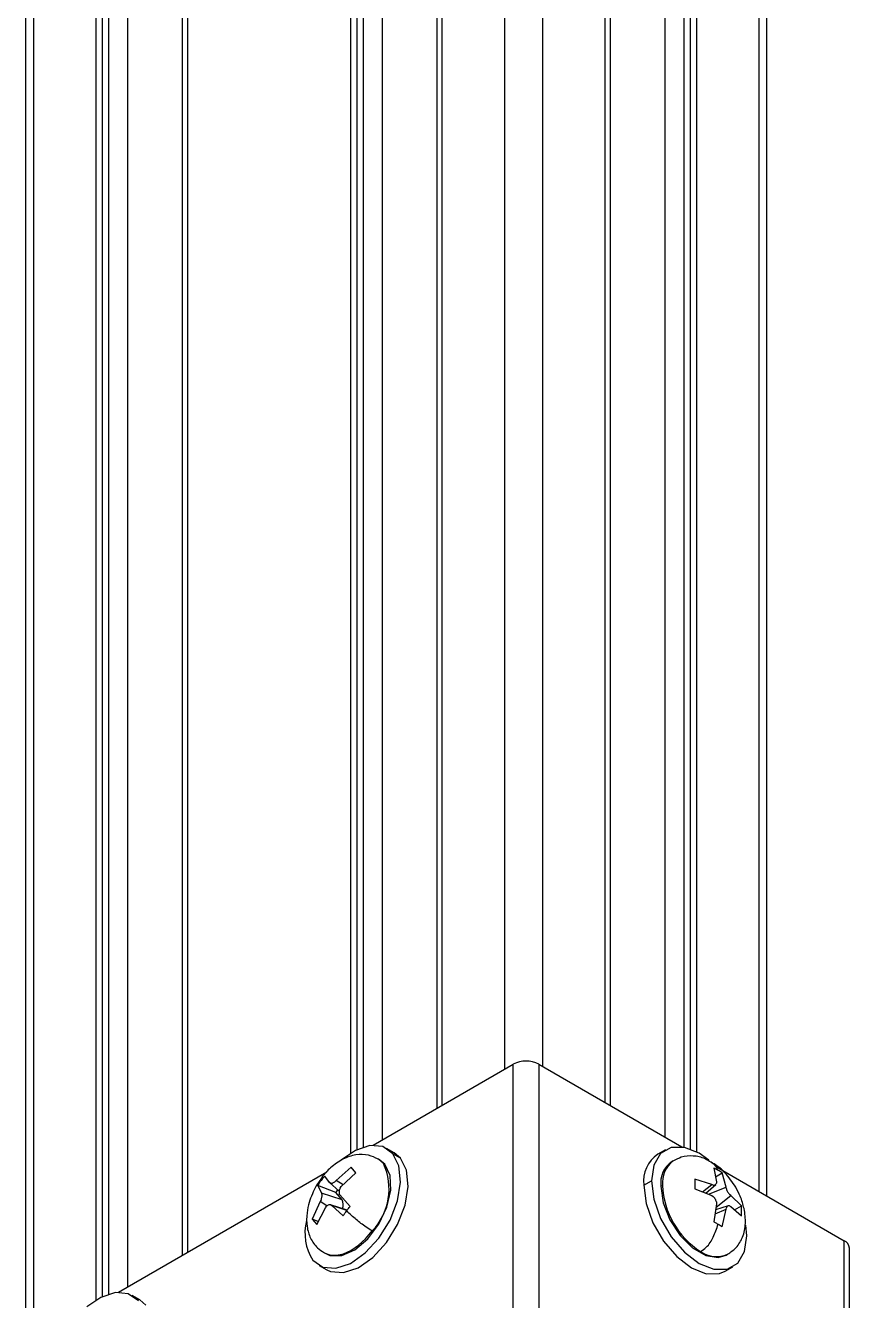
# Model space of a CAD drawing. Header units: millimetres. Extents: x 1258 to 2922, y -135 to 1239.
# Drawn here: x 1671.77 to 1694.66, y 108.36 to 143.76 of the extents above; entities that cross this region are included whole.
import ezdxf

# ---------------------------------------------------------------- set-up
doc = ezdxf.new("R2010")
doc.units = ezdxf.units.MM
doc.header["$LTSCALE"] = 6

msp = doc.modelspace()

# ---------------------------------------------------------------- linework, layer by layer
at = {"color": 8, "linetype": 'Continuous', "lineweight": 25}
for p, q in [((1685.076, 175.083), (1685.076, 114.782)), ((1686.136, 174.838), (1686.136, 114.863)), ((1692.147, 171.369), (1692.147, 111.393)), ((1671.994, 167.531), (1671.994, 107.23)), ((1679.995, 111.763), (1679.985, 111.694)), ((1680.598, 111.578), (1680.403, 111.701)), ((1690.577, 111.383), (1690.836, 111.585)), ((1690.75, 111.314), (1691.233, 111.509)), ((1690.955, 110.958), (1691.366, 111.279)), ((1680.149, 110.99), (1679.959, 111.111)), ((1680.702, 110.862), (1680.287, 111)), ((1690.928, 110.774), (1691.233, 110.897)), ((1694.516, 103.248), (1694.516, 110.026))]:
    msp.add_line(p, q, dxfattribs=at)
at = {"color": 7, "linetype": 'Continuous', "lineweight": 25}
for p, q in [((1683.343, 174.083), (1683.343, 113.781)), ((1687.869, 173.838), (1687.869, 113.863)), ((1688.014, 173.755), (1688.014, 113.779)), ((1681.682, 173.124), (1681.682, 112.822)), ((1683.198, 173.175), (1683.198, 113.698)), ((1681.151, 172.818), (1681.151, 112.624)), ((1689.531, 172.879), (1689.531, 112.904)), ((1680.798, 172.614), (1680.798, 112.453)), ((1680.975, 172.716), (1680.975, 112.552)), ((1690.061, 172.573), (1690.061, 112.619)), ((1690.238, 172.471), (1690.238, 112.571)), ((1690.414, 172.369), (1690.414, 112.493)), ((1692.367, 111.267), (1692.367, 171.242)), ((1676.272, 170.001), (1676.272, 109.699)), ((1674.611, 169.042), (1674.611, 108.74)), ((1676.127, 169.093), (1676.127, 109.616)), ((1673.727, 168.532), (1673.727, 108.371)), ((1673.904, 168.634), (1673.904, 108.47)), ((1674.08, 168.736), (1674.08, 108.542)), ((1671.775, 167.405), (1671.775, 107.103)), ((1681.428, 112.676), (1685.323, 114.924)), ((1685.323, 105.942), (1685.323, 114.924)), ((1686.03, 114.924), (1686.03, 105.942)), ((1686.03, 114.924), (1690.009, 112.627)), ((1682.018, 112.466), (1681.806, 112.588)), ((1681.618, 112.264), (1681.577, 112.288)), ((1681.758, 112.146), (1681.618, 112.264)), ((1682.192, 112.319), (1681.98, 112.441)), ((1682.192, 112.319), (1682.018, 112.466)), ((1689.548, 112.548), (1689.336, 112.425)), ((1689.777, 112.247), (1689.735, 112.223)), ((1674.357, 108.594), (1680.149, 111.937)), ((1680.821, 112.065), (1680.403, 111.701)), ((1680.547, 111.529), (1680.947, 111.913)), ((1680.947, 111.913), (1680.821, 112.065)), ((1681.758, 112.146), (1681.716, 112.17)), ((1690.895, 112.042), (1690.969, 111.662)), ((1690.961, 112.078), (1690.922, 112.117)), ((1690.942, 111.8), (1691.128, 111.907)), ((1690.966, 112.075), (1694.516, 110.026)), ((1691.233, 111.509), (1691.128, 111.907)), ((1679.994, 111.763), (1679.852, 111.552)), ((1679.892, 111.561), (1679.998, 111.346)), ((1680.397, 111.36), (1679.892, 111.561)), ((1680.219, 111.64), (1680.087, 111.82)), ((1680.218, 111.64), (1680.485, 111.397)), ((1680.243, 111.624), (1680.219, 111.64)), ((1680.403, 111.701), (1680.364, 111.664)), ((1680.515, 111.483), (1680.547, 111.529)), ((1688.947, 111.567), (1689.159, 111.689)), ((1689.425, 111.536), (1689.466, 111.56)), ((1690.836, 111.585), (1690.365, 111.735)), ((1690.365, 111.735), (1690.365, 111.467)), ((1690.676, 111.343), (1690.948, 111.59)), ((1690.878, 111.571), (1690.836, 111.585)), ((1690.969, 111.662), (1690.965, 111.622)), ((1691.242, 111.462), (1691.233, 111.509)), ((1679.985, 111.16), (1679.959, 111.111)), ((1679.998, 111.346), (1680.01, 111.315)), ((1680.566, 111.157), (1679.998, 111.346)), ((1680.397, 111.36), (1680.45, 111.429)), ((1680.566, 111.157), (1680.397, 111.36)), ((1680.508, 111.294), (1680.489, 111.328)), ((1680.792, 110.976), (1680.508, 111.294)), ((1690.365, 111.467), (1690.836, 111.28)), ((1690.836, 111.28), (1690.878, 111.252)), ((1691.366, 111.279), (1691.33, 111.31)), ((1691.658, 110.989), (1691.366, 111.279)), ((1679.959, 111.111), (1679.736, 110.624)), ((1679.863, 110.472), (1680.103, 110.938)), ((1680.103, 110.938), (1680.136, 110.98)), ((1680.712, 110.875), (1680.247, 111.023)), ((1680.257, 111.02), (1680.287, 111)), ((1680.287, 111), (1680.597, 110.717)), ((1690.969, 111.049), (1690.895, 110.548)), ((1691.294, 110.991), (1690.944, 110.88)), ((1690.965, 111.1), (1690.969, 111.049)), ((1691.128, 110.414), (1691.233, 110.897)), ((1691.233, 110.897), (1691.242, 110.94)), ((1691.33, 110.991), (1691.366, 110.974)), ((1691.366, 110.974), (1691.658, 110.72)), ((1691.472, 110.881), (1691.658, 110.989)), ((1691.658, 110.72), (1691.658, 110.989)), ((1679.736, 110.624), (1679.863, 110.472)), ((1679.907, 110.557), (1679.736, 110.624)), ((1691.811, 110.158), (1691.787, 110.461)), ((1694.662, 103.164), (1694.662, 109.822)), ((1680.077, 109.69), (1680.119, 109.666)), ((1691.235, 109.625), (1691.277, 109.649)), ((1679.931, 109.341), (1680.143, 109.218)), ((1691.21, 109.177), (1691.423, 109.3)), ((1674.947, 108.384), (1674.735, 108.506)), ((1675.121, 108.237), (1674.947, 108.384))]:
    msp.add_line(p, q, dxfattribs=at)
at = {"color": 7, "linetype": 'Continuous', "lineweight": 25, "flags": 128}
for points in [[(1681.98, 112.441), (1681.702, 112.636), (1681.343, 112.668), (1680.937, 112.533), (1680.551, 112.268)], [(1690.758, 112.265), (1690.485, 112.455), (1690.075, 112.616), (1689.706, 112.612), (1689.413, 112.443), (1689.224, 112.125), (1689.159, 111.689)], [(1679.757, 109.488), (1680.035, 109.293), (1680.394, 109.261), (1680.8, 109.396), (1681.213, 109.685), (1681.592, 110.099), (1681.9, 110.597), (1682.107, 111.132), (1682.193, 111.65), (1682.149, 112.101), (1681.98, 112.441)], [(1680.143, 109.218), (1680.247, 109.17), (1680.607, 109.139), (1681.012, 109.274), (1681.425, 109.562), (1681.804, 109.976), (1682.112, 110.475), (1682.319, 111.01), (1682.405, 111.528), (1682.361, 111.979), (1682.192, 112.319)], [(1680.119, 109.666), (1680.231, 109.618), (1680.559, 109.614), (1680.925, 109.774), (1681.284, 110.077), (1681.593, 110.488), (1681.814, 110.955), (1681.921, 111.424), (1681.902, 111.838), (1681.758, 112.146)], [(1688.947, 111.567), (1689.012, 111.056), (1689.2, 110.521), (1689.494, 110.013), (1689.863, 109.582), (1690.273, 109.27), (1690.683, 109.109), (1691.052, 109.113), (1691.21, 109.177)], [(1689.159, 111.689), (1689.224, 111.179), (1689.413, 110.643), (1689.706, 110.135), (1690.075, 109.704), (1690.485, 109.393), (1690.895, 109.231), (1691.264, 109.235), (1691.558, 109.405), (1691.746, 109.723), (1691.811, 110.158)], [(1689.425, 111.536), (1689.488, 111.08), (1689.673, 110.606), (1689.955, 110.169), (1690.301, 109.824), (1690.669, 109.611), (1691.016, 109.557), (1691.235, 109.625)], [(1674.909, 108.359), (1674.631, 108.554), (1674.271, 108.586), (1673.866, 108.451), (1673.48, 108.186)]]:
    msp.add_lwpolyline(points, dxfattribs=at)
at = {"color": 8, "linetype": 'Continuous', "lineweight": 25, "flags": 128}
for points in [[(1681.716, 112.17), (1681.586, 112.282), (1681.571, 112.291)], [(1680.073, 109.692), (1680.227, 109.632), (1680.409, 109.622), (1680.607, 109.664), (1680.814, 109.756), (1681.021, 109.897), (1681.221, 110.079), (1681.405, 110.296)]]:
    msp.add_lwpolyline(points, dxfattribs=at)
at = {"color": 7, "linetype": 'Continuous', "lineweight": 25}
for centre, radius, start, end in [((1685.677, 114.242), 0.769, 62.6097, 117.3903), ((1689.852, 111.675), 0.911, 124.5077, 186.8045), ((1690.132, 111.63), 0.714, 123.7936, 187.5186), ((1680.185, 111.461), 1.688, 316.3406, 24.8391), ((1691.769, 111.665), 2.305, 182.6055, 237.3945), ((1680.333, 111.023), 0.269, 336.7505, 29.9425), ((1680.918, 110.237), 1.382, 165.5427, 212.8353), ((1694.412, 109.797), 0.251, 5.6948, 65.6253)]:
    msp.add_arc(centre, radius, start, end, dxfattribs=at)
at = {"color": 8, "linetype": 'Continuous', "lineweight": 25}
for centre, radius, start, end in [((1690.223, 111.633), 0.76, 127.0336, 185.503), ((1690.966, 110.336), 0.754, 234.3824, 294.3071)]:
    msp.add_arc(centre, radius, start, end, dxfattribs=at)
at = {"color": 7, "linetype": 'Continuous', "lineweight": 25}
for points, knots in [([(1681.577, 112.288), (1681.486, 112.33), (1681.279, 112.427), (1680.942, 112.426), (1680.584, 112.305), (1680.265, 112.074), (1680.07, 111.878), (1679.999, 111.771), (1679.994, 111.763)], [0, 0, 0, 0, 0.159727, 0.36314, 0.583738, 0.803853, 0.986079, 1, 1, 1, 1]), ([(1690.819, 112.201), (1690.764, 112.235), (1690.604, 112.335), (1690.324, 112.391), (1690.026, 112.37), (1689.848, 112.282), (1689.777, 112.247)], [0, 0, 0, 0, 0.170003, 0.491868, 0.797528, 1, 1, 1, 1]), ([(1691.502, 111.511), (1691.408, 111.65), (1691.256, 111.873), (1691.009, 112.101), (1690.873, 112.172), (1690.819, 112.201)], [0, 0, 0, 0, 0.499579, 0.803214, 1, 1, 1, 1]), ([(1691.016, 111.978), (1690.994, 111.99), (1690.955, 112.012), (1690.914, 112.033), (1690.895, 112.042)], [0, 0, 0, 0, 0.559869, 1, 1, 1, 1]), ([(1691.128, 111.907), (1691.108, 111.921), (1691.071, 111.945), (1691.033, 111.968), (1691.016, 111.978)], [0, 0, 0, 0, 0.560075, 1, 1, 1, 1]), ([(1679.852, 111.552), (1679.777, 111.4), (1679.658, 111.156), (1679.581, 110.765), (1679.579, 110.42), (1679.676, 110.09), (1679.846, 109.844), (1680.011, 109.734), (1680.077, 109.69)], [0, 0, 0, 0, 0.225449, 0.362472, 0.544562, 0.721176, 0.888899, 1, 1, 1, 1]), ([(1679.985, 111.694), (1679.967, 111.669), (1679.935, 111.626), (1679.905, 111.581), (1679.892, 111.561)], [0, 0, 0, 0, 0.559869, 1, 1, 1, 1]), ([(1680.087, 111.82), (1680.067, 111.797), (1680.032, 111.756), (1679.999, 111.713), (1679.985, 111.694)], [0, 0, 0, 0, 0.560075, 1, 1, 1, 1]), ([(1680.243, 111.624), (1680.251, 111.622), (1680.267, 111.618), (1680.298, 111.625), (1680.331, 111.639), (1680.353, 111.656), (1680.364, 111.664)], [0, 0, 0, 0, 0.250273, 0.5, 0.749727, 1, 1, 1, 1]), ([(1690.878, 111.571), (1690.888, 111.571), (1690.909, 111.569), (1690.935, 111.578), (1690.955, 111.595), (1690.962, 111.613), (1690.965, 111.622)], [0, 0, 0, 0, 0.2502728, 0.5, 0.7497272, 1, 1, 1, 1]), ([(1691.277, 109.649), (1691.359, 109.706), (1691.546, 109.837), (1691.714, 110.129), (1691.788, 110.5), (1691.75, 110.893), (1691.645, 111.238), (1691.546, 111.427), (1691.502, 111.511)], [0, 0, 0, 0, 0.141423, 0.321525, 0.516844, 0.711735, 0.873078, 1, 1, 1, 1]), ([(1679.985, 111.16), (1679.99, 111.174), (1680.002, 111.202), (1680.011, 111.244), (1680.015, 111.283), (1680.012, 111.305), (1680.01, 111.315)], [0, 0, 0, 0, 0.250273, 0.5, 0.749727, 1, 1, 1, 1]), ([(1680.515, 111.483), (1680.508, 111.47), (1680.495, 111.443), (1680.484, 111.402), (1680.481, 111.362), (1680.487, 111.34), (1680.489, 111.328)], [0, 0, 0, 0, 0.250273, 0.5, 0.749727, 1, 1, 1, 1]), ([(1690.965, 111.1), (1690.962, 111.114), (1690.955, 111.142), (1690.935, 111.183), (1690.909, 111.221), (1690.888, 111.242), (1690.878, 111.252)], [0, 0, 0, 0, 0.250273, 0.5, 0.749727, 1, 1, 1, 1]), ([(1691.242, 111.462), (1691.247, 111.449), (1691.256, 111.422), (1691.277, 111.381), (1691.302, 111.342), (1691.321, 111.321), (1691.33, 111.31)], [0, 0, 0, 0, 0.250273, 0.5, 0.749727, 1, 1, 1, 1]), ([(1680.257, 111.02), (1680.248, 111.022), (1680.229, 111.027), (1680.198, 111.021), (1680.166, 111.006), (1680.146, 110.988), (1680.136, 110.98)], [0, 0, 0, 0, 0.250273, 0.5, 0.749727, 1, 1, 1, 1]), ([(1680.597, 110.717), (1680.614, 110.741), (1680.645, 110.786), (1680.677, 110.829), (1680.691, 110.848)], [0, 0, 0, 0, 0.560075, 1, 1, 1, 1]), ([(1680.691, 110.848), (1680.709, 110.872), (1680.742, 110.915), (1680.777, 110.957), (1680.792, 110.976)], [0, 0, 0, 0, 0.559869, 1, 1, 1, 1]), ([(1681.405, 110.296), (1681.35, 110.329), (1681.25, 110.389), (1681.092, 110.504), (1680.905, 110.657), (1680.779, 110.769), (1680.691, 110.848)], [0, 0, 0, 0, 0.233001, 0.418435, 0.591328, 1, 1, 1, 1]), ([(1691.33, 110.991), (1691.321, 110.992), (1691.302, 110.995), (1691.277, 110.986), (1691.256, 110.969), (1691.247, 110.949), (1691.242, 110.94)], [0, 0, 0, 0, 0.250273, 0.5, 0.749727, 1, 1, 1, 1]), ([(1690.527, 109.723), (1690.58, 109.758), (1690.676, 109.821), (1690.796, 109.971), (1690.912, 110.191), (1690.973, 110.362), (1691.016, 110.483)], [0, 0, 0, 0, 0.233001, 0.418435, 0.591328, 1, 1, 1, 1]), ([(1690.895, 110.548), (1690.918, 110.536), (1690.959, 110.515), (1690.999, 110.492), (1691.016, 110.483)], [0, 0, 0, 0, 0.560075, 1, 1, 1, 1]), ([(1691.016, 110.483), (1691.037, 110.47), (1691.076, 110.447), (1691.112, 110.424), (1691.128, 110.414)], [0, 0, 0, 0, 0.559869, 1, 1, 1, 1])]:
    msp.add_open_spline(points, degree=3, knots=knots, dxfattribs=at)
at = {"color": 8, "linetype": 'Continuous', "lineweight": 25}
msp.add_open_spline([(1690.823, 112.207), (1690.84, 112.196), (1690.922, 112.145), (1690.975, 112.052), (1691.016, 111.978)], degree=3, knots=[0, 0, 0, 0, 0.212231, 1, 1, 1, 1], dxfattribs=at)

doc.saveas('drawing.dxf')
